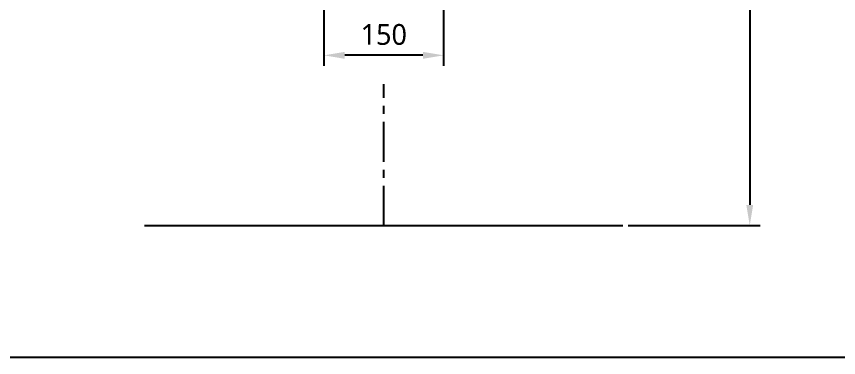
# Model space of a CAD drawing. Extents: x 7158 to 10258, y -4678 to -2578.
# Drawn here: x 7677 to 8708, y -4678 to -4250 of the extents above; entities that cross this region are included whole.
import ezdxf

# ---------------------------------------------------------------- set-up
doc = ezdxf.new("R2010")
doc.units = 0
doc.header["$LTSCALE"] = 20
doc.header["$MEASUREMENT"] = 0
doc.linetypes.add('CENTER', pattern=[2, 1.25, -0.25, 0.25, -0.25])
doc.layers.get('0').update_dxf_attribs({"linetype": 'CONTINUOUS'})
doc.layers.get('DEFPOINTS').update_dxf_attribs({"linetype": 'CONTINUOUS'})
for name, color, linetype in [('1', 1, 'CONTINUOUS'), ('5', 5, 'CONTINUOUS'), ('CENTER', 2, 'CENTER')]:
    doc.layers.add(name, color=color, linetype=linetype)
doc.styles.get("Standard").update_dxf_attribs({"font": 'NanumGothic.ttf'})
doc.dimstyles.get("Standard").update_dxf_attribs({"dimtxt": 2.5, "dimasz": 2, "dimexe": 2, "dimexo": 1, "dimgap": 1.5, "dimtad": 1, "dimdec": 0, "dimlfac": 10, "dimrnd": 0.5, "dimzin": 0, "dimdsep": 46, "dimtxsty": 'Standard', "dimcen": 0, "dimclrt": 2, "dimadec": 0, "dimazin": 0, "dimtfac": 1, "dimtdec": 0, "dimtmove": 0, "dimatfit": 3, "dimfxl": 0, "dimtolj": 1, "dimtzin": 0, "dimarcsym": 0})

# ---------------------------------------------------------------- blocks, each defined once
blk = doc.blocks.new('*D60')
at = {"layer": '1', "color": 3, "lineweight": -2}
for p, q in [((8062.9, -4039), (8062.9, -4312)), ((8212.9, -4039), (8212.9, -4312)), ((8186.9, -4299), (8088.9, -4299))]:
    blk.add_line(p, q, dxfattribs=at)
at = {"layer": '1', "color": 3}
for points in [[(8088.9, -4294.7), (8088.9, -4303.4), (8062.9, -4299)], [(8186.9, -4294.7), (8186.9, -4303.4), (8212.9, -4299)]]:
    blk.add_solid(points, dxfattribs=at)
at = {"layer": 'DEFPOINTS', "color": 0}
for p in [(8062.9, -4032.5), (8212.9, -4032.5), (8062.9, -4299)]:
    blk.add_point(p, dxfattribs=at)
at = {"layer": '1', "color": 2, "insert": (8137.9, -4273), "char_height": 26, "attachment_point": 5}
blk.add_mtext('\\A1;150', dxfattribs=at)
blk = doc.blocks.new('*D64')
at = {"color": 3, "lineweight": -2}
for p, q in [((8417.9, -3752.5), (8610, -3752.5)), ((8597, -3778.5), (8597, -4486.5)), ((8444.4, -4512.5), (8610, -4512.5))]:
    blk.add_line(p, q, dxfattribs=at)
at = {"color": 3}
for points in [[(8592.7, -3778.5), (8601.3, -3778.5), (8597, -3752.5)], [(8592.7, -4486.5), (8601.3, -4486.5), (8597, -4512.5)]]:
    blk.add_solid(points, dxfattribs=at)
at = {"layer": 'DEFPOINTS', "color": 0}
for p in [(8411.4, -3752.5), (8437.9, -4512.5), (8597, -4512.5)]:
    blk.add_point(p, dxfattribs=at)
at = {"color": 2, "insert": (8569.8, -4153.4), "char_height": 26, "attachment_point": 5, "rotation": 90}
blk.add_mtext('\\A1;760', dxfattribs=at)

msp = doc.modelspace()

# ---------------------------------------------------------------- linework, layer by layer
at = {"layer": '1'}
msp.add_line((7837.9, -4512.5), (8437.9, -4512.5), dxfattribs=at)
at = {"layer": '5'}
msp.add_lwpolyline([(7158.4, -2577.9), (10258.4, -2577.9), (10258.4, -4677.9), (7158.4, -4677.9)], close=True, dxfattribs=at)
at = {"layer": 'CENTER', "color": 2, "linetype": 'CENTER', "ltscale": 2}
msp.add_line((8137.9, -4512.5), (8137.9, -4335.2), dxfattribs=at)

# ---------------------------------------------------------------- dimensions: what is measured, and where the dimension line sits
dim = msp.add_linear_dim(base=(8597, -4512.5), p1=(8411.4, -3752.5), p2=(8437.9, -4512.5), angle=90, dimstyle='Standard', override={"dimscale": 1.3, "dimtxt": 20, "dimasz": 20, "dimexe": 10, "dimexo": 5, "dimgap": 10, "dimlfac": 1, "dimzin": 8, "dimclrd": 3, "dimclre": 3, "dimfxl": 1.25, "dimarcsym": 1})
dim.commit()
dim.dimension.update_dxf_attribs({"geometry": '*D64', "text_midpoint": (8597, -4153.4), "dimtype": 160})
at = {"layer": '1'}
dim = msp.add_linear_dim(base=(8062.9, -4299), p1=(8212.9, -4032.5), p2=(8062.9, -4032.5), dimstyle='Standard', override={"dimscale": 1.3, "dimtxt": 20, "dimasz": 20, "dimexe": 10, "dimexo": 5, "dimgap": 10, "dimlfac": 1, "dimzin": 8, "dimclrd": 3, "dimclre": 3}, dxfattribs=at)
dim.commit()
dim.dimension.update_dxf_attribs({"geometry": '*D60', "text_midpoint": (8137.9, -4273)})

doc.saveas('drawing.dxf')
